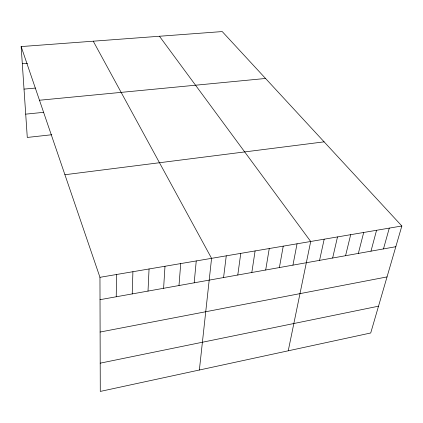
<?xml version="1.0" encoding="UTF-8"?>
<svg xmlns="http://www.w3.org/2000/svg" width="423" height="423" viewBox="0 0 423 423"><rect width="100%" height="100%" fill="white"/><g stroke="black" fill="none" stroke-linecap="round" stroke-linejoin="round"><path stroke-width="0.63" d="M116.23 296.777L116.542 274.501M132.225 293.911L132.907 271.719M148.013 291.087L149.055 268.97M163.606 288.296L164.991 266.263M178.992 285.536L180.721 263.587M194.189 282.818L196.246 260.949M199.365 370.014L211.574 258.342L93.256 41.195M223.571 277.557L226.263 255.841M237.784 275.008L240.766 253.377M251.822 272.497L255.095 250.939M265.692 270.011L269.25 248.534M279.397 267.558L283.23 246.154M292.943 265.131L297.046 243.807M288.243 350.804L310.694 241.485L159.46 36.256M319.561 260.367L324.182 239.191M332.642 258.025L337.506 236.922M345.565 255.709L350.678 234.686M358.344 253.419L363.695 232.47M370.982 251.156L376.56 230.281M383.471 248.92L389.282 228.119M401.85 225.982L370.722 332.98L100.277 391.428L99.96 277.319L21.15 46.572L222.228 31.572L401.85 225.982L99.96 277.319M100.198 363.167L378.516 306.189M100.108 332.039L387.034 276.912M100.018 299.68L395.822 246.709M64.92 174.731L324.113 141.848M51.812 134.736L27.284 137.443L21.15 46.572M25.713 114.147L43.685 112.328M39.476 100.24L265.559 78.472M24.021 89.11L35.458 88.063M22.308 63.73L27.511 63.307"/></g></svg>
